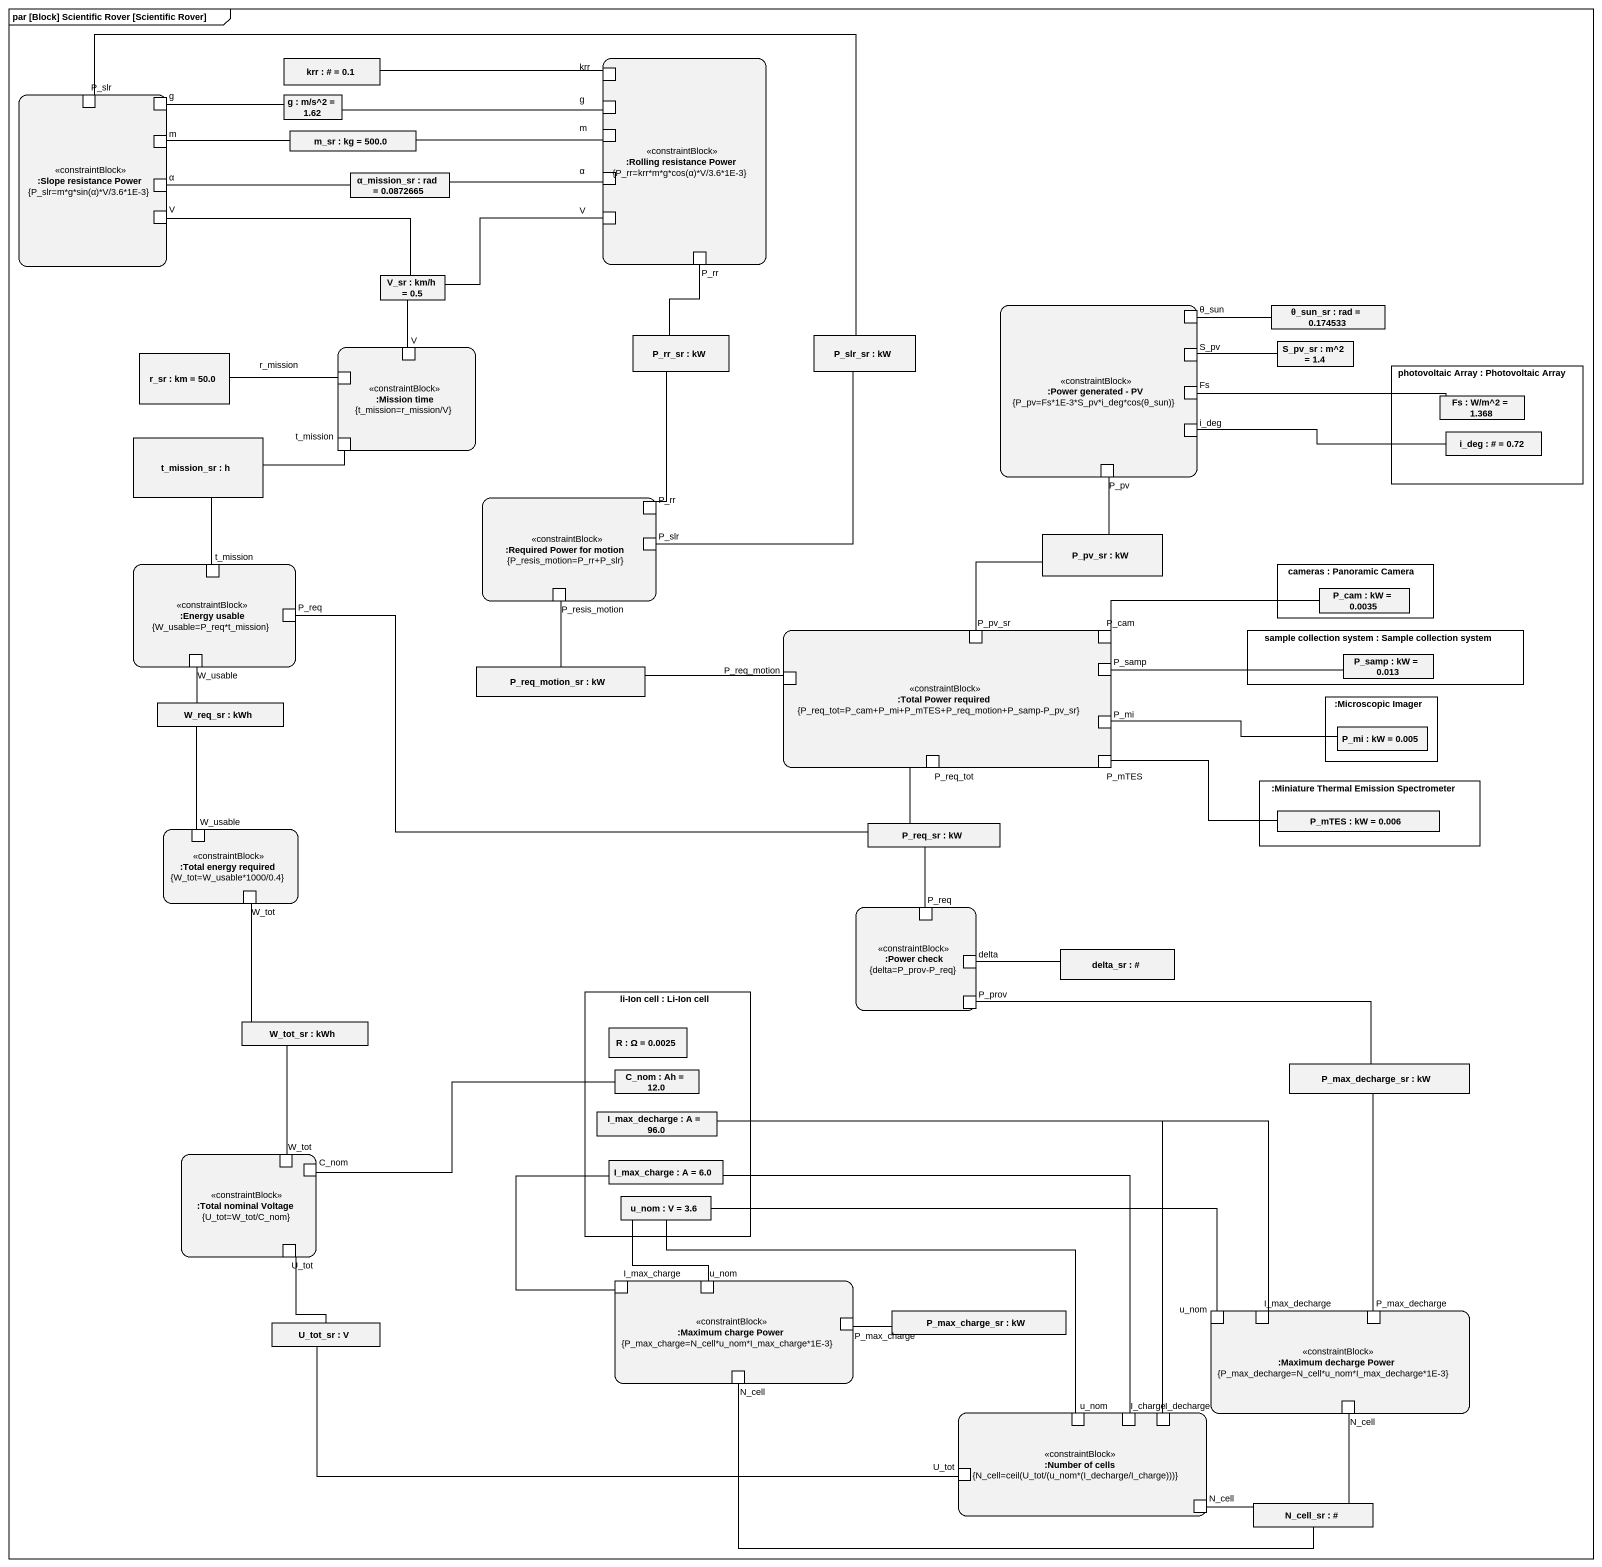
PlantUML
@startuml
mainframe par [Block] Scientific Rover [Scientific Rover]
rectangle "krr : # = 0.1" as krr
rectangle ":Rolling resistance Power\n{P_rr=krr*m*g*cos(α)*V/3.6*1E-3}" as Rolling_resistance_Power <<constraintBlock>> {
  port "krr" as krr_2
  port m
  port "g" as g_3
  port "α" as α_2
  port "V" as V_2
  port P_rr
}
rectangle ":Slope resistance Power\n{P_slr=m*g*sin(α)*V/3.6*1E-3}" as Slope_resistance_Power <<constraintBlock>> {
  port P_slr
  port g
  port "m" as m_2
  port α
  port V
}
rectangle "g : m/s^2 = 1.62" as g_2
rectangle "m_sr : kg = 500.0" as m_sr
rectangle "α_mission_sr : rad = 0.0872665" as α_mission_sr
rectangle "V_sr : km/h = 0.5" as V_sr
rectangle ":Power generated - PV\n{P_pv=Fs*1E-3*S_pv*i_deg*cos(θ_sun)}" as Power_generated_PV <<constraintBlock>> {
  port θ_sun
  port S_pv
  port Fs
  port i_deg
  port P_pv
}
rectangle "θ_sun_sr : rad = 0.174533" as θ_sun_sr
rectangle "r_sr : km = 50.0" as r_sr
rectangle ":Mission time\n{t_mission=r_mission/V}" as Mission_time <<constraintBlock>> {
  port "V" as V_3
  port r_mission
  port t_mission
}
rectangle "P_rr_sr : kW" as P_rr_sr
rectangle "P_slr_sr : kW" as P_slr_sr
rectangle "S_pv_sr : m^2 = 1.4" as S_pv_sr
rectangle "photovoltaic Array : Photovoltaic Array" as photovoltaic_Array {
  rectangle "Fs : W/m^2 = 1.368" as Fs_2
  rectangle "i_deg : # = 0.72" as i_deg_2
}
rectangle "t_mission_sr : h" as t_mission_sr
rectangle ":Required Power for motion\n{P_resis_motion=P_rr+P_slr}" as Required_Power_for_motion <<constraintBlock>> {
  port "P_rr" as P_rr_2
  port "P_slr" as P_slr_2
  port P_resis_motion
}
rectangle "P_pv_sr : kW" as P_pv_sr
rectangle ":Energy usable\n{W_usable=P_req*t_mission}" as Energy_usable <<constraintBlock>> {
  port "t_mission" as t_mission_2
  port P_req
  port W_usable
}
rectangle "cameras : Panoramic Camera" as cameras {
  rectangle "P_cam : kW = 0.0035" as P_cam
}
rectangle ":Total Power required\n{P_req_tot=P_cam+P_mi+P_mTES+P_req_motion+P_samp-P_pv_sr}" as Total_Power_required <<constraintBlock>> {
  port "P_pv_sr" as P_pv_sr_2
  port "P_cam" as P_cam_2
  port P_req_motion
  port P_samp
  port P_mi
  port P_req_tot
  port P_mTES
}
rectangle "sample collection system : Sample collection system" as sample_collection_system {
  rectangle "P_samp : kW = 0.013" as P_samp_2
}
rectangle "P_req_motion_sr : kW" as P_req_motion_sr
rectangle "W_req_sr : kWh" as W_req_sr
rectangle ":Microscopic Imager" as Microscopic_Imager {
  rectangle "P_mi : kW = 0.005" as P_mi_2
}
rectangle ":Miniature Thermal Emission Spectrometer" as Miniature_Thermal_Emission {
  rectangle "P_mTES : kW = 0.006" as P_mTES_2
}
rectangle ":Total energy required\n{W_tot=W_usable*1000/0.4}" as Total_energy_required <<constraintBlock>> {
  port "W_usable" as W_usable_2
  port W_tot
}
rectangle "P_req_sr : kW" as P_req_sr
rectangle ":Power check\n{delta=P_prov-P_req}" as Power_check <<constraintBlock>> {
  port "P_req" as P_req_2
  port delta
  port P_prov
}
rectangle "delta_sr : #" as delta_sr
rectangle "W_tot_sr : kWh" as W_tot_sr
rectangle "li-Ion cell : Li-Ion cell" as li_Ion_cell {
  rectangle "R : Ω = 0.0025" as R
  rectangle "C_nom : Ah = 12.0" as C_nom
  rectangle "I_max_decharge : A = 96.0" as I_max_decharge
  rectangle "I_max_charge : A = 6.0" as I_max_charge
  rectangle "u_nom : V = 3.6" as u_nom
}
rectangle "P_max_decharge_sr : kW" as P_max_decharge_sr
rectangle ":Total nominal Voltage\n{U_tot=W_tot/C_nom}" as Total_nominal_Voltage <<constraintBlock>> {
  port "W_tot" as W_tot_2
  port "C_nom" as C_nom_2
  port U_tot
}
rectangle ":Maximum charge Power\n{P_max_charge=N_cell*u_nom*I_max_charge*1E-3}" as Maximum_charge_Power <<constraintBlock>> {
  port "I_max_charge" as I_max_charge_2
  port "u_nom" as u_nom_2
  port P_max_charge
  port N_cell
}
rectangle "U_tot_sr : V" as U_tot_sr
rectangle "P_max_charge_sr : kW" as P_max_charge_sr
rectangle ":Maximum decharge Power\n{P_max_decharge=N_cell*u_nom*I_max_decharge*1E-3}" as Maximum_decharge_Power <<constraintBlock>> {
  port "u_nom" as u_nom_3
  port "I_max_decharge" as I_max_decharge_2
  port P_max_decharge
  port "N_cell" as N_cell_2
}
rectangle ":Number of cells\n{N_cell=ceil(U_tot/(u_nom*(I_decharge/I_charge)))}" as Number_of_cells <<constraintBlock>> {
  port "u_nom" as u_nom_4
  port I_charge
  port I_decharge
  port "U_tot" as U_tot_2
  port "N_cell" as N_cell_3
}
rectangle "N_cell_sr : #" as N_cell_sr
krr_2 -left- krr
P_slr -right- P_slr_sr
g -right- g_2
m -left- m_sr
g_3 -left- g_2
m_2 -right- m_sr
α -right- α_mission_sr
α_2 -left- α_mission_sr
V -right- V_sr
V_2 -left- V_sr
P_rr -- P_rr_sr
θ_sun -right- θ_sun_sr
V_3 -up- V_sr
S_pv -right- S_pv_sr
r_mission -left- r_sr
Fs -right- Fs_2
t_mission -left- t_mission_sr
i_deg -right- i_deg_2
P_pv -- P_pv_sr
P_rr_2 -up- P_rr_sr
P_slr_2 -up- P_slr_sr
t_mission_2 -up- t_mission_sr
P_resis_motion -- P_req_motion_sr
P_pv_sr_2 -up- P_pv_sr
P_cam_2 -right- P_cam
W_usable -- W_req_sr
P_req_motion -left- P_req_motion_sr
P_samp -right- P_samp_2
P_mi -right- P_mi_2
P_req_tot -- P_req_sr
P_mTES -right- P_mTES_2
W_usable_2 -up- W_req_sr
P_req_sr -left- P_req
W_tot -- W_tot_sr
P_req_2 -up- P_req_sr
delta -right- delta_sr
P_prov -right- P_max_decharge_sr
W_tot_2 -up- W_tot_sr
C_nom_2 -right- C_nom
u_nom -right- u_nom_3
U_tot -- U_tot_sr
I_max_charge_2 -up- I_max_charge
u_nom_2 -up- u_nom
P_max_charge -right- P_max_charge_sr
I_max_decharge_2 -left- I_max_decharge
P_max_decharge -up- P_max_decharge_sr
u_nom_4 -left- u_nom
I_charge -left- I_max_charge
I_decharge -left- I_max_decharge
U_tot_2 -left- U_tot_sr
N_cell_3 -right- N_cell_sr
N_cell_sr -left- N_cell
N_cell_sr -up- N_cell_2
@enduml
